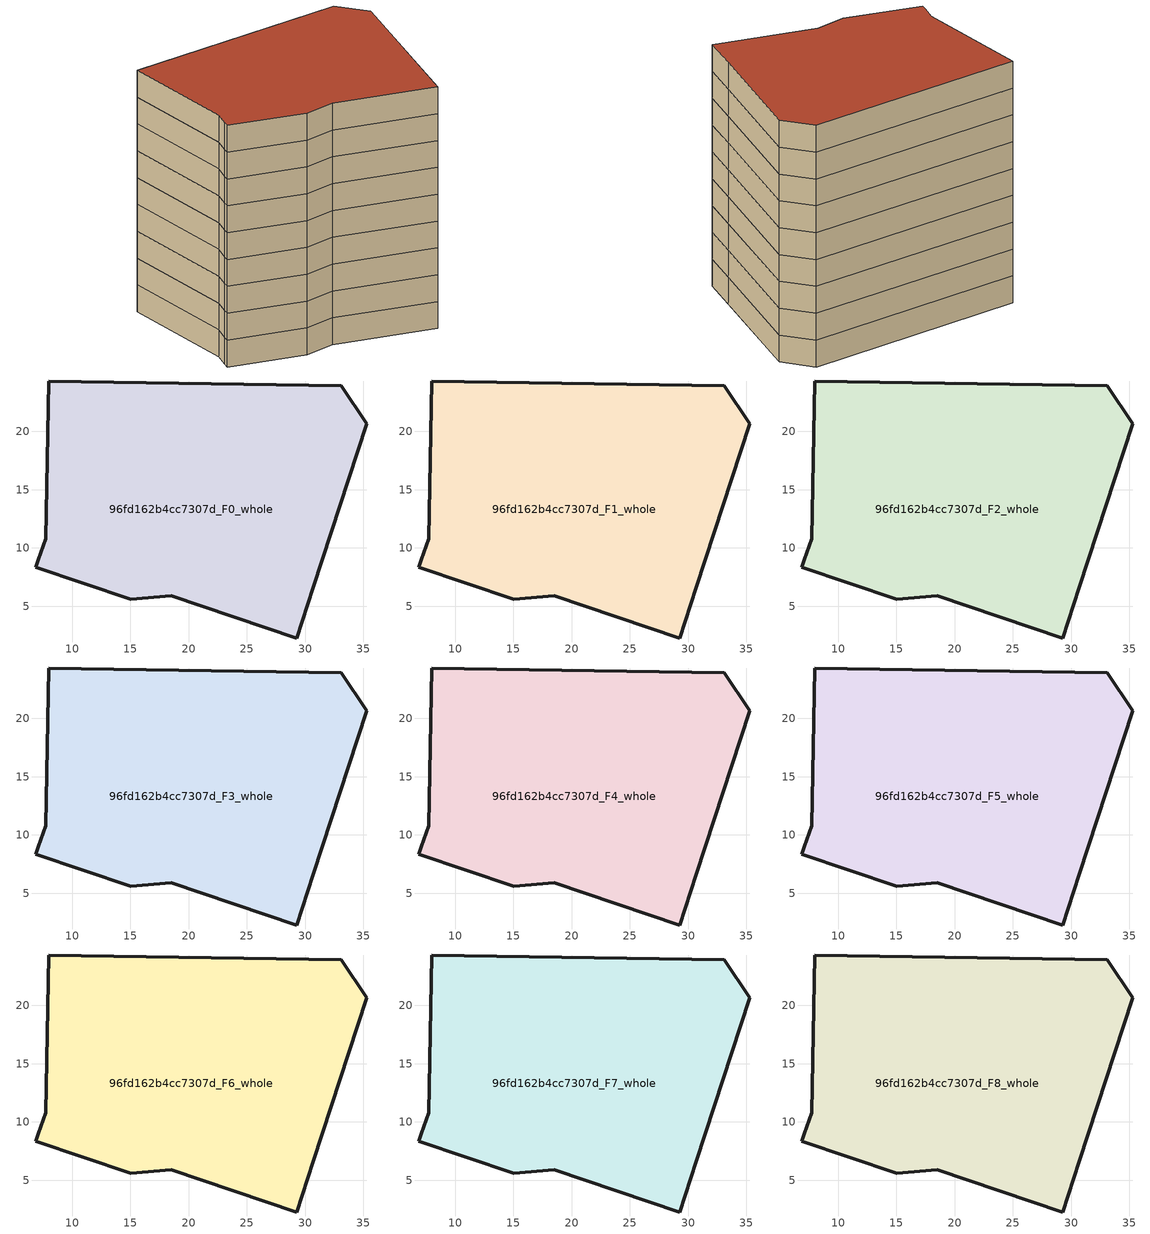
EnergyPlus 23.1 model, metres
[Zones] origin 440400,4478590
96fd162b4cc7307d_F0_whole
 floor ground (EU_floor_Construction): 33.11,23.93 35.28,20.66 30.7,6.63 29.28,2.28 18.5,5.88 15.03,5.6 6.9,8.35 7.08,8.98 7.76,10.8 8,24.33 z0
 wall outside (EU_wall_Construction): 8,24.33 7.76,10.8 7.08,8.98 6.9,8.35 15.03,5.6 18.5,5.88 29.28,2.28 30.7,6.63 35.28,20.66 33.11,23.93 8,24.33 z0:3
96fd162b4cc7307d_F1_whole
 floor to 96fd162b4cc7307d_F0_whole (EU_floor_Construction): 33.11,23.93 35.28,20.66 30.7,6.63 29.28,2.28 18.5,5.88 15.03,5.6 6.9,8.35 7.08,8.98 7.76,10.8 8,24.33 z3
 wall outside (EU_wall_Construction): 8,24.33 7.76,10.8 7.08,8.98 6.9,8.35 15.03,5.6 18.5,5.88 29.28,2.28 30.7,6.63 35.28,20.66 33.11,23.93 8,24.33 z3:6
96fd162b4cc7307d_F2_whole
 floor to 96fd162b4cc7307d_F1_whole (EU_floor_Construction): 33.11,23.93 35.28,20.66 30.7,6.63 29.28,2.28 18.5,5.88 15.03,5.6 6.9,8.35 7.08,8.98 7.76,10.8 8,24.33 z6
 wall outside (EU_wall_Construction): 8,24.33 7.76,10.8 7.08,8.98 6.9,8.35 15.03,5.6 18.5,5.88 29.28,2.28 30.7,6.63 35.28,20.66 33.11,23.93 8,24.33 z6:9
96fd162b4cc7307d_F3_whole
 floor to 96fd162b4cc7307d_F2_whole (EU_floor_Construction): 33.11,23.93 35.28,20.66 30.7,6.63 29.28,2.28 18.5,5.88 15.03,5.6 6.9,8.35 7.08,8.98 7.76,10.8 8,24.33 z9
 wall outside (EU_wall_Construction): 8,24.33 7.76,10.8 7.08,8.98 6.9,8.35 15.03,5.6 18.5,5.88 29.28,2.28 30.7,6.63 35.28,20.66 33.11,23.93 8,24.33 z9:12
96fd162b4cc7307d_F4_whole
 floor to 96fd162b4cc7307d_F3_whole (EU_floor_Construction): 33.11,23.93 35.28,20.66 30.7,6.63 29.28,2.28 18.5,5.88 15.03,5.6 6.9,8.35 7.08,8.98 7.76,10.8 8,24.33 z12
 wall outside (EU_wall_Construction): 8,24.33 7.76,10.8 7.08,8.98 6.9,8.35 15.03,5.6 18.5,5.88 29.28,2.28 30.7,6.63 35.28,20.66 33.11,23.93 8,24.33 z12:15
96fd162b4cc7307d_F5_whole
 floor to 96fd162b4cc7307d_F4_whole (EU_floor_Construction): 33.11,23.93 35.28,20.66 30.7,6.63 29.28,2.28 18.5,5.88 15.03,5.6 6.9,8.35 7.08,8.98 7.76,10.8 8,24.33 z15
 wall outside (EU_wall_Construction): 8,24.33 7.76,10.8 7.08,8.98 6.9,8.35 15.03,5.6 18.5,5.88 29.28,2.28 30.7,6.63 35.28,20.66 33.11,23.93 8,24.33 z15:18
96fd162b4cc7307d_F6_whole
 floor to 96fd162b4cc7307d_F5_whole (EU_floor_Construction): 33.11,23.93 35.28,20.66 30.7,6.63 29.28,2.28 18.5,5.88 15.03,5.6 6.9,8.35 7.08,8.98 7.76,10.8 8,24.33 z18
 wall outside (EU_wall_Construction): 8,24.33 7.76,10.8 7.08,8.98 6.9,8.35 15.03,5.6 18.5,5.88 29.28,2.28 30.7,6.63 35.28,20.66 33.11,23.93 8,24.33 z18:21
96fd162b4cc7307d_F7_whole
 floor to 96fd162b4cc7307d_F6_whole (EU_floor_Construction): 33.11,23.93 35.28,20.66 30.7,6.63 29.28,2.28 18.5,5.88 15.03,5.6 6.9,8.35 7.08,8.98 7.76,10.8 8,24.33 z21
 wall outside (EU_wall_Construction): 8,24.33 7.76,10.8 7.08,8.98 6.9,8.35 15.03,5.6 18.5,5.88 29.28,2.28 30.7,6.63 35.28,20.66 33.11,23.93 8,24.33 z21:24
96fd162b4cc7307d_F8_whole
 floor to 96fd162b4cc7307d_F7_whole (EU_floor_Construction): 33.11,23.93 35.28,20.66 30.7,6.63 29.28,2.28 18.5,5.88 15.03,5.6 6.9,8.35 7.08,8.98 7.76,10.8 8,24.33 z24
 wall outside (EU_wall_Construction): 8,24.33 7.76,10.8 7.08,8.98 6.9,8.35 15.03,5.6 18.5,5.88 29.28,2.28 30.7,6.63 35.28,20.66 33.11,23.93 8,24.33 z24:27
 roof outside (EU_roof_Construction): 29.28,2.28 30.7,6.63 35.28,20.66 33.11,23.93 8,24.33 7.76,10.8 7.08,8.98 6.9,8.35 15.03,5.6 18.5,5.88 z27
[Building]
EU S2 Campaign: North Axis=0; Terrain=City; Solar Distribution=FullExterior
[Site:Location]
Madrid: Latitude=40.5; Longitude=-3.5; Time Zone=1; Elevation=609
[SizingPeriod:WeatherFileDays]
AnnualSizingPeriod: Begin Month=1; Begin Day of Month=1; End Month=12; End Day of Month=31; Day of Week for Start Day=Monday; Use Weather File Daylight Saving Period=No; Use Weather File Rain and Snow Indicators=No
[MATERIAL]
EU_InternalMass_Material: Roughness=MediumRough; Thickness=0.1; Conductivity=1; Density=1800; Specific Heat=900; Thermal Absorptance=0.9; Solar Absorptance=0.7; Visible Absorptance=0.7
[MATERIAL:NOMASS] Roughness=MediumRough; Thermal Absorptance=0.9; Solar Absorptance=0.7; Visible Absorptance=0.7
Name | Thermal Resistance
EU_wall_NoMass | 0.609216
EU_roof_NoMass | 0.513268
EU_floor_NoMass | 0.568163
[CONSTRUCTION]
EU_wall_Construction: EU_wall_NoMass
EU_roof_Construction: EU_roof_NoMass
EU_floor_Construction: EU_floor_NoMass
EU_InternalMass_Construction: EU_InternalMass_Material
[ZONE] Type=1; Multiplier=1; Ceiling Height=autocalculate; Volume=1431.67; Floor Area=autocalculate; Part of Total Floor Area=Yes
96fd162b4cc7307d_F0_whole; 96fd162b4cc7307d_F1_whole; 96fd162b4cc7307d_F2_whole; 96fd162b4cc7307d_F3_whole; 96fd162b4cc7307d_F4_whole; 96fd162b4cc7307d_F5_whole; 96fd162b4cc7307d_F6_whole; 96fd162b4cc7307d_F7_whole; 96fd162b4cc7307d_F8_whole
[INTERNALMASS] Construction=EU_InternalMass_Construction; Surface Area=477.224
Name | Zone or ZoneList
96fd162b4cc7307d_F0_whole_EU_InternalMass | 96fd162b4cc7307d_F0_whole
96fd162b4cc7307d_F1_whole_EU_InternalMass | 96fd162b4cc7307d_F1_whole
96fd162b4cc7307d_F2_whole_EU_InternalMass | 96fd162b4cc7307d_F2_whole
96fd162b4cc7307d_F3_whole_EU_InternalMass | 96fd162b4cc7307d_F3_whole
96fd162b4cc7307d_F4_whole_EU_InternalMass | 96fd162b4cc7307d_F4_whole
96fd162b4cc7307d_F5_whole_EU_InternalMass | 96fd162b4cc7307d_F5_whole
96fd162b4cc7307d_F6_whole_EU_InternalMass | 96fd162b4cc7307d_F6_whole
96fd162b4cc7307d_F7_whole_EU_InternalMass | 96fd162b4cc7307d_F7_whole
96fd162b4cc7307d_F8_whole_EU_InternalMass | 96fd162b4cc7307d_F8_whole
[OTHEREQUIPMENT] Fuel Type=Electricity; Design Level Calculation Method=Watts/Area; Power per Zone Floor Area=1; Fraction Latent=0; Fraction Radiant=0; Fraction Lost=0; Carbon Dioxide Generation Rate=0; EndUse Subcategory=EU_Step8_InternalGains
Name | Zone or ZoneList or Space or SpaceList | Schedule
EU_Step8_InternalGain_96fd162b4cc7307d_F0_whole_f000 | 96fd162b4cc7307d_F0_whole | EU_Step8_GainSchedule_96fd162b4cc7307d_F0_whole_f000
EU_Step8_InternalGain_96fd162b4cc7307d_F1_whole_f000 | 96fd162b4cc7307d_F1_whole | EU_Step8_GainSchedule_96fd162b4cc7307d_F1_whole_f000
EU_Step8_InternalGain_96fd162b4cc7307d_F2_whole_f000 | 96fd162b4cc7307d_F2_whole | EU_Step8_GainSchedule_96fd162b4cc7307d_F2_whole_f000
EU_Step8_InternalGain_96fd162b4cc7307d_F3_whole_f000 | 96fd162b4cc7307d_F3_whole | EU_Step8_GainSchedule_96fd162b4cc7307d_F3_whole_f000
EU_Step8_InternalGain_96fd162b4cc7307d_F4_whole_f000 | 96fd162b4cc7307d_F4_whole | EU_Step8_GainSchedule_96fd162b4cc7307d_F4_whole_f000
EU_Step8_InternalGain_96fd162b4cc7307d_F5_whole_f000 | 96fd162b4cc7307d_F5_whole | EU_Step8_GainSchedule_96fd162b4cc7307d_F5_whole_f000
EU_Step8_InternalGain_96fd162b4cc7307d_F6_whole_f000 | 96fd162b4cc7307d_F6_whole | EU_Step8_GainSchedule_96fd162b4cc7307d_F6_whole_f000
EU_Step8_InternalGain_96fd162b4cc7307d_F7_whole_f000 | 96fd162b4cc7307d_F7_whole | EU_Step8_GainSchedule_96fd162b4cc7307d_F7_whole_f000
EU_Step8_InternalGain_96fd162b4cc7307d_F8_whole_f000 | 96fd162b4cc7307d_F8_whole | EU_Step8_GainSchedule_96fd162b4cc7307d_F8_whole_f000
[ZONEVENTILATION:DESIGNFLOWRATE] Schedule=EU_AlwaysOn; Design Flow Rate Calculation Method=AirChanges/Hour; Air Changes per Hour=0.752966; Ventilation Type=Natural; Fan Pressure Rise=0; Fan Total Efficiency=1; Constant Term Coefficient=1; Temperature Term Coefficient=0; Velocity Term Coefficient=0; Velocity Squared Term Coefficient=0; Minimum Indoor Temperature=-100; Maximum Indoor Temperature=100; Delta Temperature=-100; Minimum Outdoor Temperature=-100; Maximum Outdoor Temperature=100; Maximum Wind Speed=40
Name | Zone or ZoneList or Space or SpaceList
EU_ConstantAir_96fd162b4cc7307d_F0_whole | 96fd162b4cc7307d_F0_whole
EU_ConstantAir_96fd162b4cc7307d_F1_whole | 96fd162b4cc7307d_F1_whole
EU_ConstantAir_96fd162b4cc7307d_F2_whole | 96fd162b4cc7307d_F2_whole
EU_ConstantAir_96fd162b4cc7307d_F3_whole | 96fd162b4cc7307d_F3_whole
EU_ConstantAir_96fd162b4cc7307d_F4_whole | 96fd162b4cc7307d_F4_whole
EU_ConstantAir_96fd162b4cc7307d_F5_whole | 96fd162b4cc7307d_F5_whole
EU_ConstantAir_96fd162b4cc7307d_F6_whole | 96fd162b4cc7307d_F6_whole
EU_ConstantAir_96fd162b4cc7307d_F7_whole | 96fd162b4cc7307d_F7_whole
EU_ConstantAir_96fd162b4cc7307d_F8_whole | 96fd162b4cc7307d_F8_whole
[HVACTEMPLATE:THERMOSTAT] Constant Heating Setpoint=20; Constant Cooling Setpoint=50
EU_HeatOnly_96fd162b4cc7307d_F0_whole; EU_HeatOnly_96fd162b4cc7307d_F1_whole; EU_HeatOnly_96fd162b4cc7307d_F2_whole; EU_HeatOnly_96fd162b4cc7307d_F3_whole; EU_HeatOnly_96fd162b4cc7307d_F4_whole; EU_HeatOnly_96fd162b4cc7307d_F5_whole; EU_HeatOnly_96fd162b4cc7307d_F6_whole; EU_HeatOnly_96fd162b4cc7307d_F7_whole; EU_HeatOnly_96fd162b4cc7307d_F8_whole
[HVACTEMPLATE:ZONE:IDEALLOADSAIRSYSTEM] System Availability Schedule=EU_AlwaysOn; Maximum Heating Supply Air Temperature=50; Minimum Cooling Supply Air Temperature=13; Maximum Heating Supply Air Humidity Ratio=0.0156; Minimum Cooling Supply Air Humidity Ratio=0.0077; Heating Limit=NoLimit; Cooling Limit=NoLimit; Heating Availability Schedule=EU_AlwaysOn; Cooling Availability Schedule=EU_CoolingOff; Dehumidification Control Type=ConstantSensibleHeatRatio; Cooling Sensible Heat Ratio=0.7; Dehumidification Setpoint=60; Humidification Control Type=None; Humidification Setpoint=30; Outdoor Air Method=None; Outdoor Air Flow Rate per Person=0.00944; Outdoor Air Flow Rate per Zone Floor Area=0; Outdoor Air Flow Rate per Zone=0; Demand Controlled Ventilation Type=None; Outdoor Air Economizer Type=NoEconomizer; Heat Recovery Type=None; Sensible Heat Recovery Effectiveness=0.7; Latent Heat Recovery Effectiveness=0.65
Name | Template Thermostat
96fd162b4cc7307d_F0_whole | EU_HeatOnly_96fd162b4cc7307d_F0_whole
96fd162b4cc7307d_F1_whole | EU_HeatOnly_96fd162b4cc7307d_F1_whole
96fd162b4cc7307d_F2_whole | EU_HeatOnly_96fd162b4cc7307d_F2_whole
96fd162b4cc7307d_F3_whole | EU_HeatOnly_96fd162b4cc7307d_F3_whole
96fd162b4cc7307d_F4_whole | EU_HeatOnly_96fd162b4cc7307d_F4_whole
96fd162b4cc7307d_F5_whole | EU_HeatOnly_96fd162b4cc7307d_F5_whole
96fd162b4cc7307d_F6_whole | EU_HeatOnly_96fd162b4cc7307d_F6_whole
96fd162b4cc7307d_F7_whole | EU_HeatOnly_96fd162b4cc7307d_F7_whole
96fd162b4cc7307d_F8_whole | EU_HeatOnly_96fd162b4cc7307d_F8_whole
[SIZING:ZONE] Zone Cooling Design Supply Air Temperature Input Method=SupplyAirTemperature; Zone Cooling Design Supply Air Temperature=13; Zone Heating Design Supply Air Temperature Input Method=SupplyAirTemperature; Zone Heating Design Supply Air Temperature=50; Zone Cooling Design Supply Air Humidity Ratio=0.008; Zone Heating Design Supply Air Humidity Ratio=0.008; Cooling Design Air Flow Method=DesignDay; Cooling Design Air Flow Rate=0; Cooling Minimum Air Flow per Zone Floor Area=0.000762; Cooling Minimum Air Flow=0; Cooling Minimum Air Flow Fraction=0.2; Heating Design Air Flow Method=DesignDay; Heating Design Air Flow Rate=0; Heating Maximum Air Flow per Zone Floor Area=0.002032; Heating Maximum Air Flow=0.141576; Heating Maximum Air Flow Fraction=0.3; Account for Dedicated Outdoor Air System=No; Dedicated Outdoor Air System Control Strategy=NeutralSupplyAir; Dedicated Outdoor Air Low Setpoint Temperature for Design=autosize; Dedicated Outdoor Air High Setpoint Temperature for Design=autosize; Zone Load Sizing Method=Sensible Load Only No Latent Load; Zone Latent Cooling Design Supply Air Humidity Ratio Input Method=HumidityRatioDifference; Zone Cooling Design Supply Air Humidity Ratio Difference=0.005; Zone Latent Heating Design Supply Air Humidity Ratio Input Method=HumidityRatioDifference; Zone Humidification Design Supply Air Humidity Ratio Difference=0.005
96fd162b4cc7307d_F0_whole; 96fd162b4cc7307d_F1_whole; 96fd162b4cc7307d_F2_whole; 96fd162b4cc7307d_F3_whole; 96fd162b4cc7307d_F4_whole; 96fd162b4cc7307d_F5_whole; 96fd162b4cc7307d_F6_whole; 96fd162b4cc7307d_F7_whole; 96fd162b4cc7307d_F8_whole
[SCHEDULE:CONSTANT]
Name | Hourly Value
EU_AlwaysOn | 1
EU_CoolingOff | 0
[SCHEDULE:FILE] Column Number=1; Rows to Skip at Top=0; Number of Hours of Data=8760; Column Separator=Comma; Interpolate to Timestep=No; Minutes per Item=60; Adjust Schedule for Daylight Savings=Yes
Name | File
EU_Step8_GainSchedule_96fd162b4cc7307d_F0_whole_f000 | C:\Users\o_iseri\Desktop\OpenUBEM\openubem\outputs\eu_evidence\EU-11\ES-MAD-BERRUGUETE\idfs\96fd162b4cc7307d\96fd162b4cc7307d_F0_whole_f000_gain.csv
EU_Step8_GainSchedule_96fd162b4cc7307d_F1_whole_f000 | C:\Users\o_iseri\Desktop\OpenUBEM\openubem\outputs\eu_evidence\EU-11\ES-MAD-BERRUGUETE\idfs\96fd162b4cc7307d\96fd162b4cc7307d_F1_whole_f000_gain.csv
EU_Step8_GainSchedule_96fd162b4cc7307d_F2_whole_f000 | C:\Users\o_iseri\Desktop\OpenUBEM\openubem\outputs\eu_evidence\EU-11\ES-MAD-BERRUGUETE\idfs\96fd162b4cc7307d\96fd162b4cc7307d_F2_whole_f000_gain.csv
EU_Step8_GainSchedule_96fd162b4cc7307d_F3_whole_f000 | C:\Users\o_iseri\Desktop\OpenUBEM\openubem\outputs\eu_evidence\EU-11\ES-MAD-BERRUGUETE\idfs\96fd162b4cc7307d\96fd162b4cc7307d_F3_whole_f000_gain.csv
EU_Step8_GainSchedule_96fd162b4cc7307d_F4_whole_f000 | C:\Users\o_iseri\Desktop\OpenUBEM\openubem\outputs\eu_evidence\EU-11\ES-MAD-BERRUGUETE\idfs\96fd162b4cc7307d\96fd162b4cc7307d_F4_whole_f000_gain.csv
EU_Step8_GainSchedule_96fd162b4cc7307d_F5_whole_f000 | C:\Users\o_iseri\Desktop\OpenUBEM\openubem\outputs\eu_evidence\EU-11\ES-MAD-BERRUGUETE\idfs\96fd162b4cc7307d\96fd162b4cc7307d_F5_whole_f000_gain.csv
EU_Step8_GainSchedule_96fd162b4cc7307d_F6_whole_f000 | C:\Users\o_iseri\Desktop\OpenUBEM\openubem\outputs\eu_evidence\EU-11\ES-MAD-BERRUGUETE\idfs\96fd162b4cc7307d\96fd162b4cc7307d_F6_whole_f000_gain.csv
EU_Step8_GainSchedule_96fd162b4cc7307d_F7_whole_f000 | C:\Users\o_iseri\Desktop\OpenUBEM\openubem\outputs\eu_evidence\EU-11\ES-MAD-BERRUGUETE\idfs\96fd162b4cc7307d\96fd162b4cc7307d_F7_whole_f000_gain.csv
EU_Step8_GainSchedule_96fd162b4cc7307d_F8_whole_f000 | C:\Users\o_iseri\Desktop\OpenUBEM\openubem\outputs\eu_evidence\EU-11\ES-MAD-BERRUGUETE\idfs\96fd162b4cc7307d\96fd162b4cc7307d_F8_whole_f000_gain.csv
